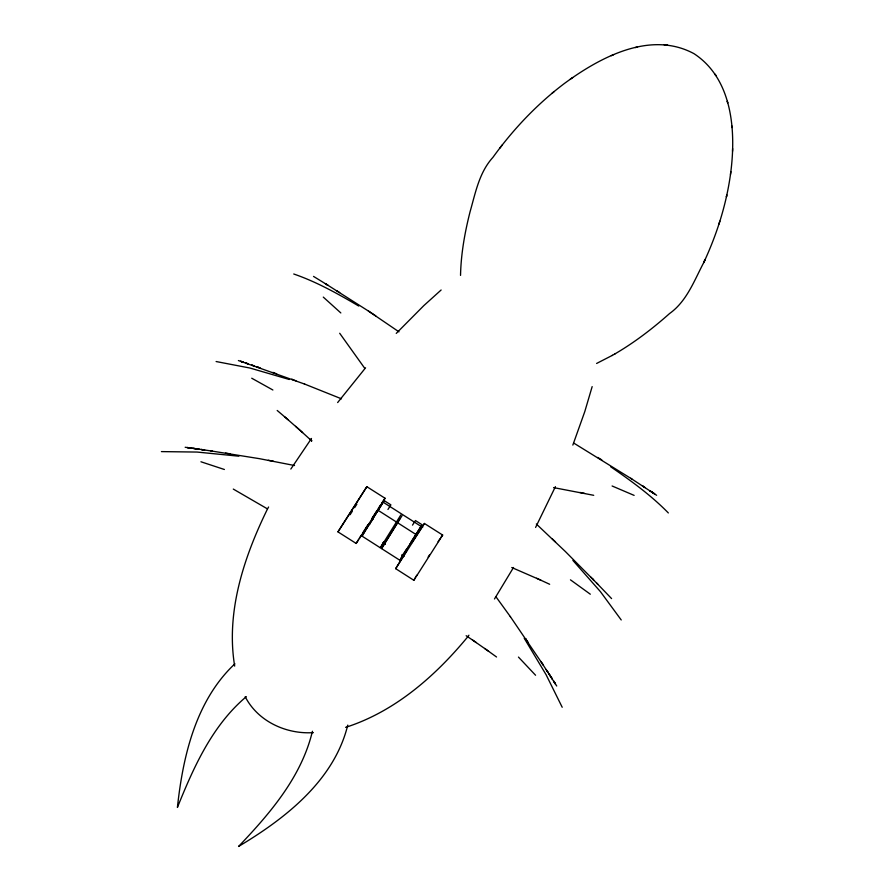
<?xml version="1.0" encoding="UTF-8"?>
<svg xmlns="http://www.w3.org/2000/svg" width="891" height="891" viewBox="0 0 891 891"><rect width="100%" height="100%" fill="white"/><g stroke="black" fill="none" stroke-linecap="round" stroke-linejoin="round"><path stroke-width="1.34" d="M615.124 353.783C634.648 342.389 652.658 328.545 669.553 313.554C686.772 301.269 694.178 280.698 703.69 262.678C716.72 234.756 726.221 205.041 730.475 174.48C736.244 132.425 733.059 79.31 694 53.672C650.43 30.16 600.166 57.236 564.448 83.442C536.972 104.169 513.071 129.462 492.946 157.339C479.224 172.386 475.538 192.634 470.125 211.557C464.812 232.428 460.981 253.812 460.536 275.397M732.547 151.314L732.625 148.552M730.475 174.48L730.854 171.662M726.844 194.884L726.399 196.833L726.611 195.931M347.757 725.118C334.17 780.549 285.332 818.517 238.576 846.45C270.107 813.349 301.537 776.841 312.418 731.277M592.159 386.616L584.774 411.642L572.846 445.077M411.274 543.399L424.417 523.485L442.66 535.057L413.858 580.286L395.693 568.67L407.165 549.87M424.495 523.429L395.682 568.658M413.858 580.286L415.295 577.68M718.87 224.242L719.861 221.157M704.102 261.776L705.171 259.437L703.69 262.678M555.416 486.642L535.602 527.439M369.676 522.95L356.166 543.443L337.956 531.882L366.847 486.698L385.046 498.258L367.938 525.378M366.847 486.698L338.023 531.816M356.166 543.443L358.382 539.768M268.592 507.001L267.3 509.362C243.833 557.432 225.735 612.106 234.678 666.1M364.23 531.727L366.246 528.307M400.827 514.965L380.357 547.82L362.036 536.126L367.448 526.436M362.036 536.126L382.495 503.27M383.342 502.045L384.466 500.018M380.357 547.82L383.743 541.761M420.363 527.427L399.892 560.283L381.56 548.589L399.658 519.13M381.56 548.589L402.03 515.733M399.892 560.283L403.278 554.224M513.517 567.478L494.494 598.964M415.974 576.544L416.788 575.207M369.988 523.44L369.509 524.231L370.868 522.182M407.844 547.586L407.376 548.377L408.724 546.328M410.317 543.811L410.985 542.697L410.317 543.699M359.218 538.442L361.256 535.19M362.448 533.308L367.849 524.799M371.514 521.168L373.129 518.551L372.249 519.876M428.103 557.131L429.44 555.037M350.107 514.697L352.357 511.189M354.607 507.67L356.868 504.15M371.981 518.339L377.071 510.409M371.915 519.464L380.123 506.667M365.366 529.7L369.253 523.618M371.981 519.386L380.524 506.032M363.662 532.74L369.81 523.14M371.747 520.121L384.244 500.642L390.893 504.874L387.953 509.463M412.511 525.133L415.451 520.544L422.1 524.788L411.074 541.973M402.253 555.728L406.664 548.856M378.296 508.494L380.602 504.952M381.615 503.393L385.046 498.258M438.094 541.672L440.043 538.732M290.834 469.045L311.482 438.461M440.833 537.563L442.66 535.068M468.922 635.205L467.263 637.399C434.931 676.447 394.635 711.686 345.619 727.368M499.673 148.296L502.301 144.921M337.644 402.554L365.566 367.816M396.25 333.401L423.793 305.646L441.123 289.998M234.912 663.806C195.92 700.359 182.889 756.114 177.42 807.435C193.703 767.051 212.303 725.307 246.339 696.639M554.191 91.528L551.941 93.388M572.635 77.539L570.296 79.176M596.602 363.461L612.451 355.32M612.128 355.498L615.447 353.593M613.565 54.741L611.282 55.699M637.488 47.067L635.216 47.591M161.416 451.603L197.089 452.06L238.855 456.192M313.398 732.625C286.334 734.451 257.844 721.432 245.192 696.695M664.085 44.706L667.593 44.995M216.112 361.534L249.914 368.028L289.285 379.488M185.172 447.271L199.183 449.209L193.28 448.373L195.998 448.741M190.262 447.939L187.221 447.538L192.901 448.318M196.566 448.819L212.426 451.136M203.426 449.799L201.266 449.498L204.674 449.977M210.721 450.879L259.481 458.676L294.531 465.514M225.546 453.107L229.934 453.797L228.942 453.642M553.578 487.6L593.707 495.307M273.426 461.226L268.314 460.268M579.941 492.456L584.507 493.38M200.943 461.772L224.387 469.49M238.398 360.543L304.689 384.088M293.74 273.994C316.661 281.868 337.923 293.818 358.761 306.047M258.813 367.515L256.931 366.869L260.506 368.106M251.63 365.02L254.681 366.09L252.387 365.277M274.016 372.872L272.802 372.438L276.644 373.808M292.404 379.51L291.691 379.254L295.935 380.802M304.288 383.932L341.498 398.823M612.106 485.985L634.125 495.385M511.757 567.511L540.882 580.197M536.627 578.259L549.658 584.273M251.73 378.218L272.88 390.002M233.297 489.081L267.311 508.806M574.071 443.272L631.986 479.091M313.532 276.41L327.921 285.254L325.248 283.572M601.793 459.912L597.794 457.439M326.006 284.051L368.362 311.004L398.968 331.842M336.475 290.589L339.683 292.616M382.918 502.056L422.657 527.405M378.441 510.532L396.762 522.226M397.976 522.995L416.297 534.689M383.052 542.931L385.391 544.423M401.763 554.859L404.091 556.352M630.728 478.278L656.634 495.285M645.095 487.611L642.411 485.873L644.382 487.154M368.362 311.004L375.735 315.871M466.16 635.717L476.284 642.578M610.58 466.684C630.884 480.695 651.065 495.251 668.339 512.949M472.52 640.005L488.546 651.221M570.463 579.841L590.31 594.208M484.682 648.459L496.532 656.99M277.201 410.473L288.016 419.672M284.507 416.654L302.628 432.569M323.288 297.104L340.83 312.941M295.656 426.332L311.594 440.789M536.337 524.008L565.362 551.518L597.972 584.418M555.538 541.973L552.264 538.843M596.536 582.948L611.582 598.596M590.922 577.19L593.707 580.052L592.537 578.838M518.462 657.079L535.569 675.244M572.88 560.394L600.389 591.602L621.227 619.958M339.694 333.267L364.597 368.094M496.142 597.026L510.487 616.828M510.265 616.516L543.142 664.931L540.882 661.49M526.135 639.448L525.612 638.691L528.185 642.467M542.107 663.372L556.719 686.003M550.571 676.291L549.023 673.93L552.387 679.098M715.05 74.243L715.93 75.59L715.206 74.476M546.15 669.509L548.154 672.594L546.885 670.633M550.738 676.547L552.309 679.009M524.22 638.234L546.072 674.676L562.199 707.265M727.591 102.443L727.256 101.284L727.735 102.977M731.845 125.909L731.99 127.569L731.912 126.734M241.706 361.623L240.548 361.234L243.766 362.325L241.706 361.623M248.366 363.896L245.76 362.993L248.366 363.896M652.524 492.489L649.829 490.752L652.524 492.489M653.838 493.38L652.045 492.188L654.796 494.026L653.838 493.38M311.661 440.845L309.945 439.263L311.705 440.889M555.461 683.943L553.723 681.203L555.461 683.943"/></g></svg>
